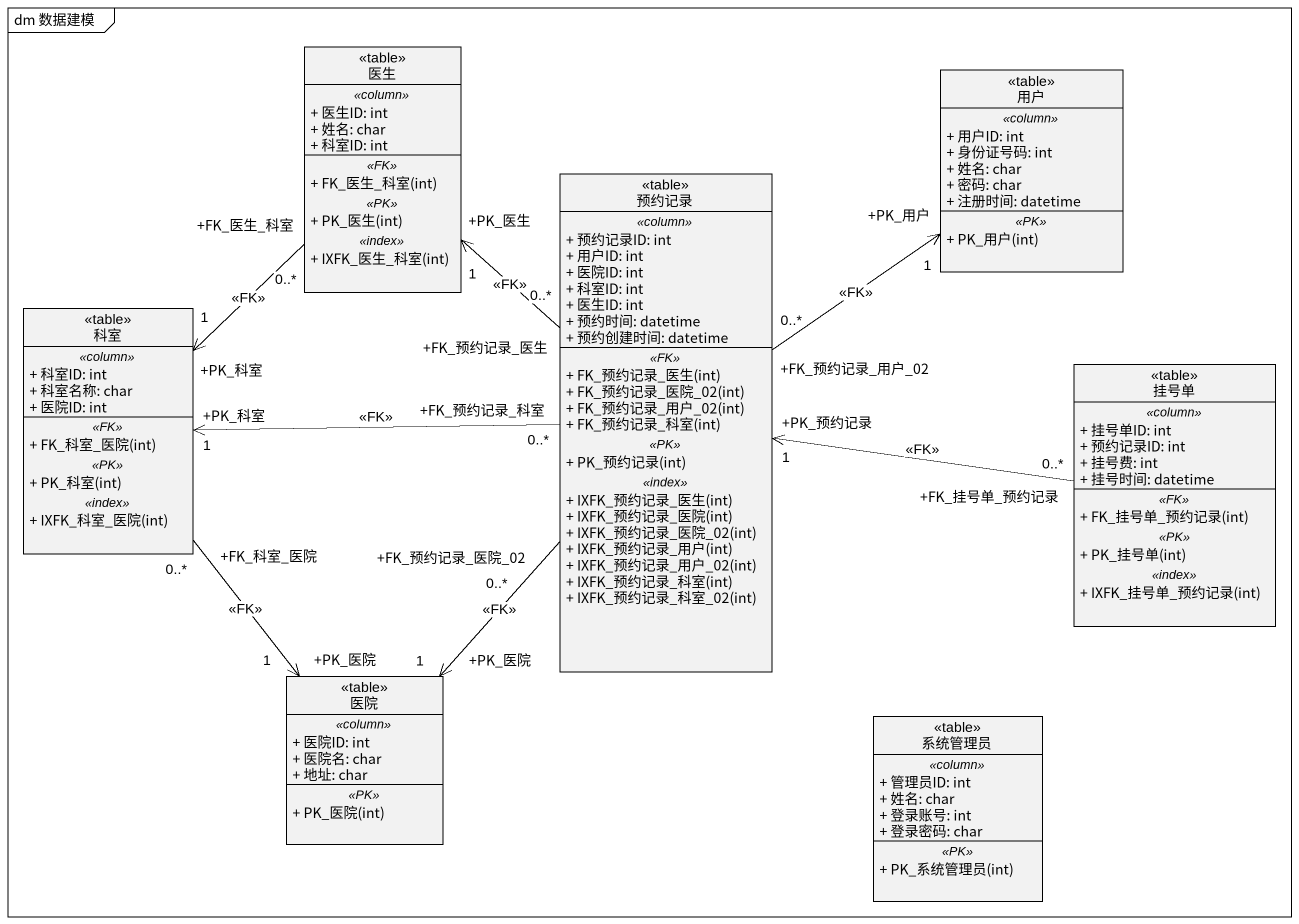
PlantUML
@startuml
mainframe dm 数据建模
hide circle
hide empty members
skinparam classAttributeIconSize 0
class 医生 <<table>> {
  .. <<column>> ..
  + 医生ID: int
  + 姓名: char
  + 科室ID: int
  .. <<FK>> ..
  + FK_医生_科室(int)
  .. <<PK>> ..
  + PK_医生(int)
  .. <<index>> ..
  + IXFK_医生_科室(int)
}
class 用户 <<table>> {
  .. <<column>> ..
  + 用户ID: int
  + 身份证号码: int
  + 姓名: char
  + 密码: char
  + 注册时间: datetime
  .. <<PK>> ..
  + PK_用户(int)
}
class 预约记录 <<table>> {
  .. <<column>> ..
  + 预约记录ID: int
  + 用户ID: int
  + 医院ID: int
  + 科室ID: int
  + 医生ID: int
  + 预约时间: datetime
  + 预约创建时间: datetime
  .. <<FK>> ..
  + FK_预约记录_医生(int)
  + FK_预约记录_医院_02(int)
  + FK_预约记录_用户_02(int)
  + FK_预约记录_科室(int)
  .. <<PK>> ..
  + PK_预约记录(int)
  .. <<index>> ..
  + IXFK_预约记录_医生(int)
  + IXFK_预约记录_医院(int)
  + IXFK_预约记录_医院_02(int)
  + IXFK_预约记录_用户(int)
  + IXFK_预约记录_用户_02(int)
  + IXFK_预约记录_科室(int)
  + IXFK_预约记录_科室_02(int)
}
class 科室 <<table>> {
  .. <<column>> ..
  + 科室ID: int
  + 科室名称: char
  + 医院ID: int
  .. <<FK>> ..
  + FK_科室_医院(int)
  .. <<PK>> ..
  + PK_科室(int)
  .. <<index>> ..
  + IXFK_科室_医院(int)
}
class 挂号单 <<table>> {
  .. <<column>> ..
  + 挂号单ID: int
  + 预约记录ID: int
  + 挂号费: int
  + 挂号时间: datetime
  .. <<FK>> ..
  + FK_挂号单_预约记录(int)
  .. <<PK>> ..
  + PK_挂号单(int)
  .. <<index>> ..
  + IXFK_挂号单_预约记录(int)
}
class 医院 <<table>> {
  .. <<column>> ..
  + 医院ID: int
  + 医院名: char
  + 地址: char
  .. <<PK>> ..
  + PK_医院(int)
}
class 系统管理员 <<table>> {
  .. <<column>> ..
  + 管理员ID: int
  + 姓名: char
  + 登录账号: int
  + 登录密码: char
  .. <<PK>> ..
  + PK_系统管理员(int)
}
医生 "+FK_医生_科室\n0..*" --> "+PK_科室\n1" 科室 : <<FK>>
预约记录 "+FK_预约记录_医生\n0..*" -up-> "+PK_医生\n1" 医生 : <<FK>>
预约记录 "+FK_预约记录_用户_02\n0..*" -up-> "+PK_用户\n1" 用户 : <<FK>>
预约记录 "+FK_预约记录_科室\n0..*" -left-> "+PK_科室\n1" 科室 : <<FK>>
预约记录 "+FK_预约记录_医院_02\n0..*" --> "+PK_医院\n1" 医院 : <<FK>>
科室 "+FK_科室_医院\n0..*" --> "+PK_医院\n1" 医院 : <<FK>>
挂号单 "+FK_挂号单_预约记录\n0..*" -left-> "+PK_预约记录\n1" 预约记录 : <<FK>>
@enduml
